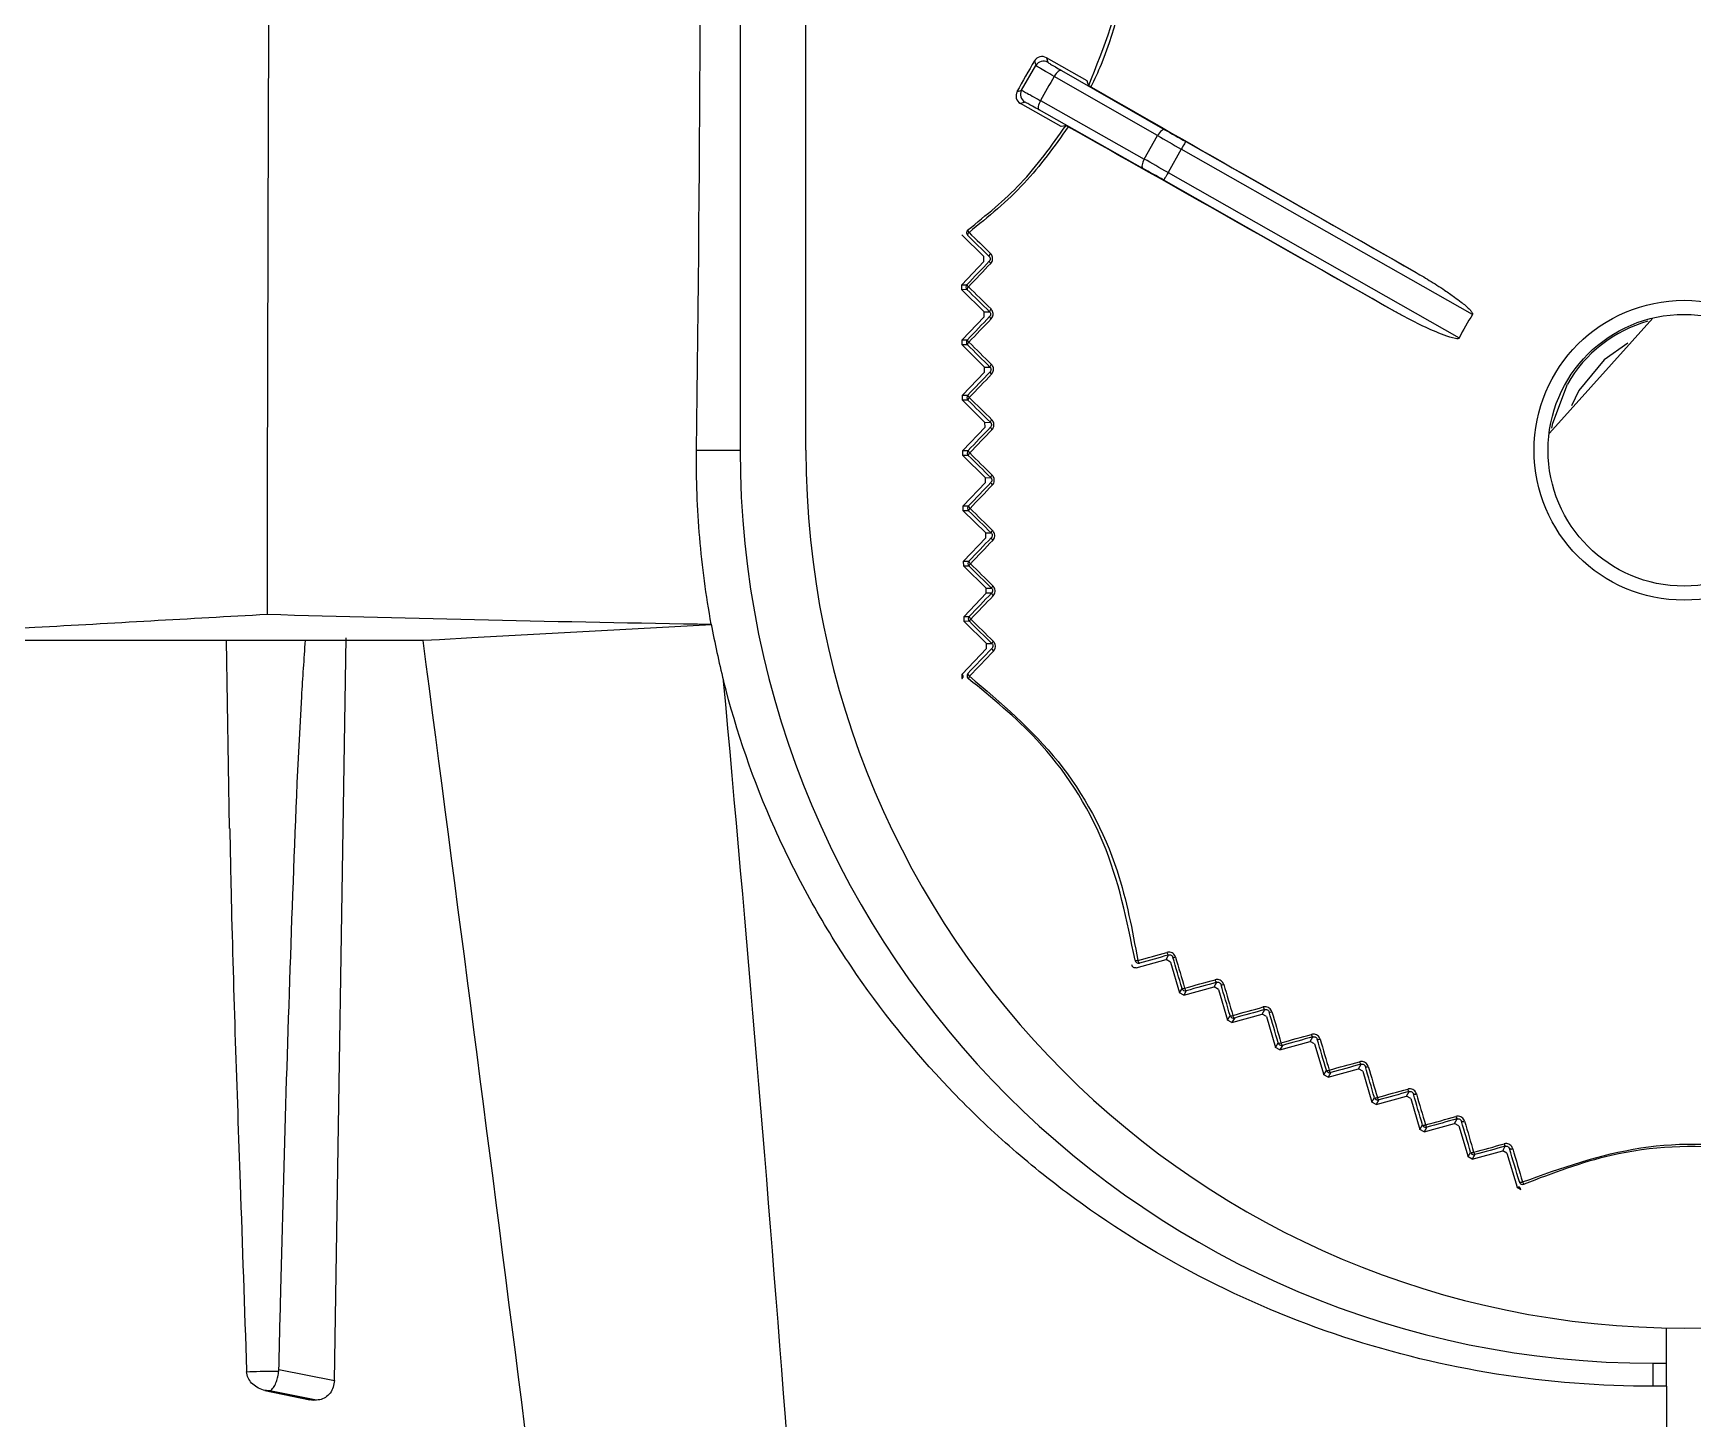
# Model space of a CAD drawing. Extents: x 9.3 to 87, y 1.1 to 68.8.
# Drawn here: x 36.292 to 38.183, y 10.418 to 11.996 of the extents above; entities that cross this region are included whole.
import ezdxf

# ---------------------------------------------------------------- set-up
doc = ezdxf.new("R2010")
doc.units = 0
doc.header["$MEASUREMENT"] = 0
doc.layers.add('OBJECT', color=7, linetype='CONTINUOUS')

msp = doc.modelspace()

# ---------------------------------------------------------------- linework, layer by layer
at = {"layer": 'OBJECT'}
for p, q in [((37.0975, 12.541), (37.0975, 11.521)), ((37.1725, 11.521), (37.1725, 12.521)), ((37.4464, 11.9681), (37.4478, 11.9629)), ((37.4928, 11.9417), (37.4464, 11.9681)), ((37.4181, 11.931), (37.4342, 11.9593)), ((37.5729, 11.8794), (37.4552, 11.9468)), ((37.4636, 11.9536), (37.5813, 11.8861)), ((37.422, 11.9175), (37.4167, 11.916)), ((37.4632, 11.8896), (37.4167, 11.916)), ((37.5562, 11.8421), (37.438, 11.9086)), ((37.4396, 11.9193), (37.5578, 11.8527)), ((37.5578, 11.8527), (37.5729, 11.8794)), ((37.605, 11.8726), (37.8654, 11.7246)), ((37.6, 11.8639), (37.5849, 11.8373)), ((37.9316, 11.6755), (37.6, 11.8639)), ((37.5849, 11.8373), (37.9165, 11.6489)), ((37.8404, 11.6806), (37.58, 11.8286)), ((37.3501, 11.7664), (37.3751, 11.7417)), ((37.3752, 11.7361), (37.3751, 11.7417)), ((37.3752, 11.7361), (37.3499, 11.7095)), ((37.3499, 11.7095), (37.3558, 11.7096)), ((37.35, 11.7039), (37.3499, 11.7095)), ((37.3559, 11.704), (37.35, 11.7039)), ((37.35, 11.7039), (37.3755, 11.6787)), ((37.3756, 11.6731), (37.3503, 11.6466)), ((37.3755, 11.6787), (37.3816, 11.6788)), ((37.3756, 11.6731), (37.3755, 11.6787)), ((38.0193, 11.5405), (38.1369, 11.6713)), ((37.3503, 11.6466), (37.3563, 11.6466)), ((37.3504, 11.6409), (37.3503, 11.6466)), ((37.3564, 11.641), (37.3504, 11.6409)), ((37.3504, 11.6409), (37.3759, 11.6157)), ((37.376, 11.6101), (37.3508, 11.5836)), ((37.3759, 11.6157), (37.3821, 11.6158)), ((37.376, 11.6101), (37.3759, 11.6157)), ((38.0529, 11.589), (38.0445, 11.5715)), ((37.3508, 11.5836), (37.3568, 11.5836)), ((37.3508, 11.5779), (37.3508, 11.5836)), ((37.3569, 11.578), (37.3508, 11.5779)), ((37.3508, 11.5779), (37.3764, 11.5527)), ((37.3764, 11.5527), (37.3825, 11.5528)), ((37.3765, 11.5471), (37.3764, 11.5527)), ((37.3765, 11.5471), (37.3512, 11.5206)), ((37.0479, 11.521), (37.0975, 11.521)), ((37.3512, 11.5206), (37.3573, 11.5207)), ((37.3513, 11.515), (37.3512, 11.5206)), ((37.3573, 11.515), (37.3513, 11.515)), ((37.3513, 11.515), (37.3768, 11.4897)), ((37.3769, 11.4841), (37.3516, 11.4576)), ((37.3768, 11.4897), (37.383, 11.4898)), ((37.3769, 11.4841), (37.3768, 11.4897)), ((37.3516, 11.4576), (37.3577, 11.4577)), ((37.3517, 11.452), (37.3516, 11.4576)), ((37.3578, 11.452), (37.3517, 11.452)), ((37.3517, 11.452), (37.3773, 11.4268)), ((37.3774, 11.4211), (37.3521, 11.3946)), ((37.3773, 11.4268), (37.3834, 11.4268)), ((37.3774, 11.4211), (37.3773, 11.4268)), ((37.3521, 11.3946), (37.3581, 11.3947)), ((37.3522, 11.389), (37.3521, 11.3946)), ((37.3582, 11.389), (37.3522, 11.389)), ((37.3522, 11.389), (37.3777, 11.3638)), ((37.3777, 11.3638), (37.3838, 11.3638)), ((37.3778, 11.3581), (37.3777, 11.3638)), ((37.3778, 11.3581), (37.3525, 11.3316)), ((37.3839, 11.3582), (37.3778, 11.3581)), ((37.3525, 11.3316), (37.3585, 11.3317)), ((37.3526, 11.326), (37.3525, 11.3316)), ((37.3586, 11.3261), (37.3526, 11.326)), ((37.3526, 11.326), (37.3782, 11.3008)), ((36.5123, 11.3044), (36.5156, 11.09)), ((36.6354, 10.4613), (36.6489, 11.3072)), ((37.3782, 11.2951), (37.3506, 11.266)), ((37.3782, 11.3008), (37.3842, 11.3008)), ((37.3782, 11.2951), (37.3782, 11.3008)), ((37.3502, 11.2656), (37.3506, 11.266)), ((37.3502, 11.2656), (37.3502, 11.2609)), ((37.0786, 11.2585), (37.0787, 11.2585)), ((37.5826, 10.9407), (37.5855, 10.946)), ((37.5487, 10.9314), (37.5826, 10.9407)), ((37.5875, 10.938), (37.5826, 10.9407)), ((37.5875, 10.938), (37.5979, 10.9028)), ((37.5979, 10.9028), (37.6008, 10.908)), ((37.6028, 10.9001), (37.6374, 10.9096)), ((37.6374, 10.9096), (37.6403, 10.9149)), ((37.6423, 10.9069), (37.6374, 10.9096)), ((37.6423, 10.9069), (37.6527, 10.8717)), ((37.6028, 10.9001), (37.5979, 10.9028)), ((37.6057, 10.9053), (37.6028, 10.9001)), ((37.6527, 10.8717), (37.6556, 10.877)), ((37.6575, 10.869), (37.6527, 10.8717)), ((37.6575, 10.869), (37.6921, 10.8785)), ((37.6605, 10.8742), (37.6575, 10.869)), ((37.6921, 10.8785), (37.6951, 10.8839)), ((37.697, 10.8758), (37.6921, 10.8785)), ((37.697, 10.8758), (37.7074, 10.8406)), ((37.7469, 10.8474), (37.7499, 10.8528)), ((37.7074, 10.8406), (37.7104, 10.8459)), ((37.7123, 10.8379), (37.7074, 10.8406)), ((37.7123, 10.8379), (37.7469, 10.8474)), ((37.7153, 10.8431), (37.7123, 10.8379)), ((37.7518, 10.8447), (37.7469, 10.8474)), ((37.7518, 10.8447), (37.7622, 10.8095)), ((37.7622, 10.8095), (37.7652, 10.8148)), ((37.7671, 10.8067), (37.8017, 10.8163)), ((37.7701, 10.812), (37.7671, 10.8067)), ((37.8017, 10.8163), (37.8047, 10.8216)), ((37.8066, 10.8135), (37.8017, 10.8163)), ((37.8066, 10.8135), (37.817, 10.7783)), ((37.7671, 10.8067), (37.7622, 10.8095)), ((37.817, 10.7783), (37.8199, 10.7836)), ((37.8219, 10.7756), (37.817, 10.7783)), ((37.8219, 10.7756), (37.8565, 10.7851)), ((37.8248, 10.7809), (37.8219, 10.7756)), ((37.8565, 10.7851), (37.8595, 10.7905)), ((37.8614, 10.7824), (37.8565, 10.7851)), ((37.8614, 10.7824), (37.8718, 10.7472)), ((37.9113, 10.754), (37.9142, 10.7594)), ((37.8718, 10.7472), (37.8747, 10.7525)), ((37.8767, 10.7445), (37.8718, 10.7472)), ((37.8767, 10.7445), (37.9113, 10.754)), ((37.8796, 10.7498), (37.8767, 10.7445)), ((37.9162, 10.7513), (37.9113, 10.754)), ((37.9162, 10.7513), (37.9265, 10.7161)), ((37.9265, 10.7161), (37.9294, 10.7213)), ((37.9314, 10.7134), (37.966, 10.7229)), ((37.9343, 10.7186), (37.9314, 10.7134)), ((37.966, 10.7229), (37.969, 10.7282)), ((37.9709, 10.7202), (37.966, 10.7229)), ((37.9709, 10.7202), (37.9823, 10.6817)), ((37.9314, 10.7134), (37.9265, 10.7161)), ((37.9825, 10.6811), (37.9823, 10.6817)), ((37.9825, 10.6811), (37.9866, 10.6788)), ((38.1525, 10.481), (38.1525, 10.5212)), ((36.5354, 10.4728), (36.5355, 10.4713)), ((36.5722, 10.472), (36.5723, 10.4737)), ((36.5723, 10.4737), (36.6354, 10.4613)), ((38.1375, 10.4549), (38.1375, 10.481)), ((38.1375, 10.481), (38.1525, 10.481)), ((38.1525, 10.4549), (38.1525, 10.481)), ((36.5564, 10.4501), (36.6075, 10.4394)), ((36.5619, 10.4494), (36.5614, 10.4494)), ((36.5614, 10.4494), (36.6114, 10.439)), ((36.615, 10.439), (36.5619, 10.4494)), ((36.6114, 10.439), (36.6076, 10.4397))]:
    msp.add_line(p, q, dxfattribs=at)
at = {"layer": 'OBJECT', "flags": 128}
for points in [[(37.4636, 11.9536), (37.4628, 11.9538), (37.4619, 11.9537), (37.4609, 11.9532), (37.4597, 11.9524), (37.4586, 11.9513), (37.4574, 11.95), (37.4563, 11.9485), (37.4552, 11.9468)], [(37.4945, 11.9364), (37.4937, 11.939), (37.4928, 11.9417)], [(37.4396, 11.9193), (37.4387, 11.9175), (37.438, 11.9158), (37.4374, 11.9141), (37.4371, 11.9126), (37.437, 11.9112), (37.4371, 11.9101), (37.4375, 11.9092), (37.438, 11.9086)], [(37.4687, 11.8909), (37.466, 11.8902), (37.4632, 11.8896)], [(37.5813, 11.8861), (37.5805, 11.8863), (37.5796, 11.8862), (37.5785, 11.8857), (37.5774, 11.8849), (37.5763, 11.8839), (37.5751, 11.8825), (37.574, 11.881), (37.5729, 11.8794)], [(37.605, 11.8726), (37.6049, 11.8724), (37.6046, 11.8719), (37.6041, 11.8711), (37.6035, 11.87), (37.6028, 11.8687), (37.6019, 11.8672), (37.601, 11.8656), (37.6, 11.8639)], [(37.5578, 11.8527), (37.5569, 11.8509), (37.5562, 11.8492), (37.5556, 11.8475), (37.5553, 11.846), (37.5552, 11.8446), (37.5553, 11.8435), (37.5557, 11.8426), (37.5562, 11.8421)], [(37.5849, 11.8373), (37.5839, 11.8356), (37.583, 11.834), (37.5822, 11.8325), (37.5814, 11.8312), (37.5808, 11.8301), (37.5803, 11.8293), (37.5801, 11.8288), (37.58, 11.8286)], [(37.3582, 11.7691), (37.3577, 11.7686), (37.3573, 11.7681), (37.357, 11.7676), (37.3567, 11.7671), (37.3566, 11.7667), (37.3565, 11.7664), (37.3565, 11.7661), (37.3566, 11.7659)], [(37.3811, 11.7418), (37.378, 11.7449), (37.375, 11.7479), (37.3719, 11.7509), (37.3688, 11.7539), (37.3657, 11.7569), (37.3627, 11.7599), (37.3596, 11.7629), (37.3566, 11.7659)], [(37.3582, 11.7691), (37.3612, 11.7661), (37.3643, 11.7631), (37.3674, 11.7601), (37.3705, 11.7571), (37.3735, 11.7541), (37.3766, 11.7511), (37.3797, 11.748), (37.3828, 11.745)], [(37.3558, 11.7096), (37.359, 11.713), (37.3622, 11.7163), (37.3653, 11.7196), (37.3685, 11.7229), (37.3717, 11.7263), (37.3749, 11.7296), (37.378, 11.7329), (37.3812, 11.7362)], [(37.3829, 11.7338), (37.3798, 11.7305), (37.3766, 11.7271), (37.3734, 11.7238), (37.3702, 11.7205), (37.3671, 11.7171), (37.3639, 11.7138), (37.3607, 11.7105), (37.3576, 11.7072)], [(37.3816, 11.6788), (37.3784, 11.682), (37.3752, 11.6852), (37.372, 11.6883), (37.3688, 11.6915), (37.3655, 11.6946), (37.3623, 11.6978), (37.3591, 11.7009), (37.3559, 11.704)], [(37.3576, 11.7072), (37.3608, 11.704), (37.364, 11.7009), (37.3672, 11.6977), (37.3704, 11.6946), (37.3736, 11.6914), (37.3768, 11.6882), (37.38, 11.6851), (37.3833, 11.6819)], [(37.3563, 11.6466), (37.3595, 11.65), (37.3627, 11.6533), (37.3658, 11.6566), (37.369, 11.6599), (37.3722, 11.6633), (37.3754, 11.6666), (37.3785, 11.6699), (37.3817, 11.6732)], [(37.3834, 11.6707), (37.3803, 11.6674), (37.3771, 11.664), (37.3739, 11.6607), (37.3707, 11.6574), (37.3676, 11.654), (37.3644, 11.6507), (37.3612, 11.6474), (37.358, 11.6441)], [(37.358, 11.6441), (37.3613, 11.6409), (37.3645, 11.6378), (37.3677, 11.6346), (37.3709, 11.6315), (37.3741, 11.6283), (37.3773, 11.6252), (37.3805, 11.622), (37.3837, 11.6188)], [(37.3821, 11.6158), (37.3789, 11.619), (37.3757, 11.6222), (37.3724, 11.6253), (37.3692, 11.6285), (37.366, 11.6316), (37.3628, 11.6348), (37.3596, 11.6379), (37.3564, 11.641)], [(38.1087, 11.6429), (38.0814, 11.6241), (38.0529, 11.589)], [(37.3568, 11.5836), (37.36, 11.587), (37.3631, 11.5903), (37.3663, 11.5936), (37.3695, 11.5969), (37.3727, 11.6003), (37.3758, 11.6036), (37.379, 11.6069), (37.3822, 11.6102)], [(37.3839, 11.6076), (37.3807, 11.6043), (37.3776, 11.6009), (37.3744, 11.5976), (37.3712, 11.5943), (37.368, 11.591), (37.3649, 11.5876), (37.3617, 11.5843), (37.3585, 11.581)], [(38.022, 11.5463), (38.023, 11.5517), (38.0398, 11.5964)], [(37.3825, 11.5528), (37.3793, 11.556), (37.3761, 11.5592), (37.3729, 11.5623), (37.3697, 11.5655), (37.3665, 11.5686), (37.3633, 11.5718), (37.3601, 11.5749), (37.3569, 11.578)], [(37.3585, 11.581), (37.3617, 11.5778), (37.3649, 11.5747), (37.3681, 11.5715), (37.3713, 11.5684), (37.3746, 11.5652), (37.3778, 11.5621), (37.381, 11.5589), (37.3842, 11.5557)], [(37.3573, 11.5207), (37.3604, 11.524), (37.3636, 11.5273), (37.3668, 11.5306), (37.3699, 11.5339), (37.3731, 11.5373), (37.3763, 11.5406), (37.3795, 11.5439), (37.3826, 11.5472)], [(37.3844, 11.5445), (37.3812, 11.5412), (37.378, 11.5379), (37.3748, 11.5345), (37.3717, 11.5312), (37.3685, 11.5279), (37.3653, 11.5245), (37.3621, 11.5212), (37.359, 11.5179)], [(37.383, 11.4898), (37.3798, 11.493), (37.3766, 11.4962), (37.3734, 11.4993), (37.3702, 11.5025), (37.367, 11.5056), (37.3637, 11.5088), (37.3605, 11.5119), (37.3573, 11.515)], [(37.359, 11.5179), (37.3622, 11.5147), (37.3654, 11.5116), (37.3686, 11.5084), (37.3718, 11.5053), (37.375, 11.5021), (37.3782, 11.499), (37.3814, 11.4958), (37.3846, 11.4927)], [(37.3577, 11.4577), (37.3609, 11.461), (37.364, 11.4643), (37.3672, 11.4676), (37.3704, 11.4709), (37.3735, 11.4743), (37.3767, 11.4776), (37.3799, 11.4809), (37.3831, 11.4842)], [(37.3848, 11.4814), (37.3816, 11.4781), (37.3785, 11.4748), (37.3753, 11.4714), (37.3721, 11.4681), (37.3689, 11.4648), (37.3657, 11.4614), (37.3626, 11.4581), (37.3594, 11.4548)], [(37.3594, 11.4548), (37.3626, 11.4516), (37.3658, 11.4485), (37.369, 11.4453), (37.3722, 11.4422), (37.3754, 11.439), (37.3786, 11.4359), (37.3819, 11.4327), (37.3851, 11.4296)], [(37.3834, 11.4268), (37.3802, 11.43), (37.377, 11.4332), (37.3738, 11.4363), (37.3706, 11.4395), (37.3674, 11.4426), (37.3642, 11.4458), (37.361, 11.4489), (37.3578, 11.452)], [(37.3581, 11.3947), (37.3613, 11.398), (37.3644, 11.4013), (37.3676, 11.4046), (37.3708, 11.4079), (37.374, 11.4113), (37.3771, 11.4146), (37.3803, 11.4179), (37.3835, 11.4212)], [(37.3852, 11.4183), (37.3821, 11.415), (37.3789, 11.4117), (37.3757, 11.4083), (37.3725, 11.405), (37.3693, 11.4017), (37.3662, 11.3984), (37.363, 11.395), (37.3598, 11.3917)], [(37.3838, 11.3638), (37.3806, 11.367), (37.3774, 11.3702), (37.3742, 11.3733), (37.371, 11.3765), (37.3678, 11.3796), (37.3646, 11.3828), (37.3614, 11.3859), (37.3582, 11.389)], [(37.3598, 11.3917), (37.363, 11.3886), (37.3662, 11.3854), (37.3694, 11.3823), (37.3726, 11.3791), (37.3758, 11.3759), (37.3791, 11.3728), (37.3823, 11.3696), (37.3855, 11.3665)], [(37.3585, 11.3317), (37.3617, 11.335), (37.3648, 11.3383), (37.368, 11.3416), (37.3712, 11.3449), (37.3744, 11.3483), (37.3775, 11.3516), (37.3807, 11.3549), (37.3839, 11.3582)], [(37.3856, 11.3552), (37.3825, 11.3519), (37.3793, 11.3486), (37.3761, 11.3452), (37.3729, 11.3419), (37.3697, 11.3386), (37.3666, 11.3353), (37.3634, 11.3319), (37.3602, 11.3286)], [(36.7365, 11.3044), (36.7368, 11.3045), (36.7552, 11.3055), (36.7921, 11.3075), (36.9397, 11.3156), (37.0648, 11.3224)], [(37.3842, 11.3008), (37.381, 11.304), (37.3778, 11.3072), (37.3746, 11.3103), (37.3714, 11.3135), (37.3682, 11.3166), (37.365, 11.3198), (37.3618, 11.3229), (37.3586, 11.3261)], [(37.3602, 11.3286), (37.3634, 11.3255), (37.3666, 11.3223), (37.3698, 11.3192), (37.373, 11.316), (37.3762, 11.3129), (37.3794, 11.3097), (37.3827, 11.3065), (37.3859, 11.3034)], [(37.357, 11.2667), (37.3604, 11.2703), (37.3638, 11.2738), (37.3672, 11.2774), (37.3706, 11.281), (37.374, 11.2845), (37.3774, 11.2881), (37.3809, 11.2917), (37.3843, 11.2952)], [(37.386, 11.2922), (37.3826, 11.2886), (37.3792, 11.285), (37.3758, 11.2814), (37.3724, 11.2778), (37.3689, 11.2743), (37.3655, 11.2707), (37.3621, 11.2671), (37.3587, 11.2636)], [(37.357, 11.2667), (37.3569, 11.2665), (37.3569, 11.2662), (37.357, 11.2659), (37.3572, 11.2655), (37.3575, 11.2651), (37.3578, 11.2646), (37.3582, 11.2641), (37.3587, 11.2636)], [(37.5504, 10.9398), (37.5546, 10.941), (37.5587, 10.9421), (37.5628, 10.9433), (37.567, 10.9444), (37.5711, 10.9456), (37.5753, 10.9467), (37.5794, 10.9479), (37.5836, 10.949)], [(37.5855, 10.946), (37.5814, 10.9449), (37.5772, 10.9437), (37.5731, 10.9425), (37.5689, 10.9414), (37.5648, 10.9402), (37.5607, 10.9391), (37.5565, 10.9379), (37.5524, 10.9368)], [(37.5504, 10.9398), (37.5506, 10.9392), (37.5509, 10.9385), (37.5512, 10.938), (37.5514, 10.9376), (37.5517, 10.9372), (37.5519, 10.9369), (37.5522, 10.9368), (37.5524, 10.9368)], [(37.6008, 10.908), (37.5995, 10.9124), (37.5982, 10.9168), (37.5969, 10.9212), (37.5956, 10.9257), (37.5943, 10.9301), (37.593, 10.9345), (37.5917, 10.9389), (37.5904, 10.9433)], [(37.5934, 10.9436), (37.5947, 10.9392), (37.596, 10.9347), (37.5973, 10.9303), (37.5986, 10.9259), (37.5999, 10.9215), (37.6012, 10.9171), (37.6025, 10.9127), (37.6038, 10.9083)], [(37.6038, 10.9083), (37.6081, 10.9095), (37.6124, 10.9107), (37.6168, 10.9119), (37.6211, 10.9131), (37.6255, 10.9143), (37.6298, 10.9155), (37.6341, 10.9167), (37.6385, 10.9179)], [(37.6403, 10.9149), (37.636, 10.9137), (37.6317, 10.9125), (37.6273, 10.9113), (37.623, 10.9101), (37.6187, 10.9089), (37.6143, 10.9077), (37.61, 10.9065), (37.6057, 10.9053)], [(37.6556, 10.877), (37.6543, 10.8814), (37.653, 10.8858), (37.6517, 10.8902), (37.6504, 10.8946), (37.6491, 10.899), (37.6478, 10.9034), (37.6465, 10.9078), (37.6452, 10.9122)], [(37.6483, 10.9125), (37.6496, 10.908), (37.6509, 10.9036), (37.6522, 10.8992), (37.6535, 10.8948), (37.6548, 10.8904), (37.6561, 10.886), (37.6574, 10.8816), (37.6587, 10.8772)], [(37.6587, 10.8772), (37.663, 10.8784), (37.6673, 10.8796), (37.6717, 10.8808), (37.676, 10.882), (37.6803, 10.8832), (37.6847, 10.8844), (37.689, 10.8856), (37.6934, 10.8868)], [(37.6951, 10.8839), (37.6908, 10.8827), (37.6865, 10.8814), (37.6821, 10.8802), (37.6778, 10.879), (37.6735, 10.8778), (37.6691, 10.8766), (37.6648, 10.8754), (37.6605, 10.8742)], [(37.7104, 10.8459), (37.7091, 10.8503), (37.7078, 10.8547), (37.7065, 10.8591), (37.7052, 10.8635), (37.7039, 10.8679), (37.7026, 10.8723), (37.7013, 10.8767), (37.7, 10.8811)], [(37.7032, 10.8813), (37.7045, 10.8769), (37.7058, 10.8725), (37.7071, 10.8681), (37.7084, 10.8637), (37.7097, 10.8592), (37.711, 10.8548), (37.7122, 10.8504), (37.7135, 10.846)], [(37.7135, 10.846), (37.7179, 10.8472), (37.7222, 10.8484), (37.7265, 10.8496), (37.7309, 10.8508), (37.7352, 10.852), (37.7396, 10.8532), (37.7439, 10.8544), (37.7482, 10.8556)], [(37.7499, 10.8528), (37.7456, 10.8516), (37.7412, 10.8504), (37.7369, 10.8491), (37.7326, 10.8479), (37.7282, 10.8467), (37.7239, 10.8455), (37.7196, 10.8443), (37.7153, 10.8431)], [(37.7652, 10.8148), (37.7639, 10.8192), (37.7626, 10.8236), (37.7613, 10.828), (37.76, 10.8324), (37.7587, 10.8368), (37.7574, 10.8412), (37.7561, 10.8456), (37.7548, 10.85)], [(37.758, 10.8502), (37.7593, 10.8458), (37.7606, 10.8413), (37.7619, 10.8369), (37.7632, 10.8325), (37.7645, 10.8281), (37.7658, 10.8237), (37.7671, 10.8193), (37.7684, 10.8149)], [(37.7684, 10.8149), (37.7727, 10.8161), (37.7771, 10.8173), (37.7814, 10.8185), (37.7857, 10.8197), (37.7901, 10.8209), (37.7944, 10.8221), (37.7988, 10.8233), (37.8031, 10.8245)], [(37.8047, 10.8216), (37.8004, 10.8204), (37.796, 10.8192), (37.7917, 10.818), (37.7874, 10.8168), (37.783, 10.8156), (37.7787, 10.8144), (37.7744, 10.8132), (37.7701, 10.812)], [(37.8199, 10.7836), (37.8186, 10.788), (37.8173, 10.7924), (37.8161, 10.7969), (37.8148, 10.8013), (37.8135, 10.8057), (37.8122, 10.8101), (37.8109, 10.8145), (37.8096, 10.8189)], [(37.8129, 10.819), (37.8142, 10.8146), (37.8155, 10.8102), (37.8168, 10.8058), (37.8181, 10.8013), (37.8194, 10.7969), (37.8207, 10.7925), (37.822, 10.7881), (37.8233, 10.7837)], [(37.8233, 10.7837), (37.8276, 10.7849), (37.8319, 10.7861), (37.8363, 10.7873), (37.8406, 10.7885), (37.8449, 10.7897), (37.8493, 10.7909), (37.8536, 10.7921), (37.8579, 10.7933)], [(37.8595, 10.7905), (37.8551, 10.7893), (37.8508, 10.7881), (37.8465, 10.7869), (37.8421, 10.7857), (37.8378, 10.7845), (37.8335, 10.7833), (37.8292, 10.7821), (37.8248, 10.7809)], [(37.8747, 10.7525), (37.8734, 10.7569), (37.8721, 10.7613), (37.8708, 10.7657), (37.8695, 10.7701), (37.8682, 10.7745), (37.8669, 10.7789), (37.8657, 10.7834), (37.8644, 10.7878)], [(37.8678, 10.7878), (37.869, 10.7834), (37.8703, 10.779), (37.8716, 10.7746), (37.8729, 10.7702), (37.8742, 10.7657), (37.8755, 10.7613), (37.8768, 10.7569), (37.8781, 10.7525)], [(37.8781, 10.7525), (37.8824, 10.7537), (37.8868, 10.7549), (37.8911, 10.7561), (37.8954, 10.7573), (37.8998, 10.7585), (37.9041, 10.7597), (37.9084, 10.7609), (37.9128, 10.7621)], [(37.9142, 10.7594), (37.9099, 10.7582), (37.9056, 10.757), (37.9012, 10.7558), (37.8969, 10.7546), (37.8926, 10.7534), (37.8882, 10.7522), (37.8839, 10.751), (37.8796, 10.7498)], [(37.9294, 10.7213), (37.9282, 10.7257), (37.9269, 10.7301), (37.9256, 10.7346), (37.9243, 10.739), (37.923, 10.7434), (37.9217, 10.7478), (37.9204, 10.7522), (37.9191, 10.7566)], [(37.9226, 10.7566), (37.9239, 10.7522), (37.9252, 10.7478), (37.9265, 10.7434), (37.9278, 10.739), (37.9291, 10.7345), (37.9304, 10.7301), (37.9316, 10.7257), (37.9329, 10.7213)], [(37.9329, 10.7213), (37.9373, 10.7225), (37.9416, 10.7237), (37.9459, 10.7249), (37.9503, 10.7261), (37.9546, 10.7273), (37.9589, 10.7285), (37.9633, 10.7297), (37.9676, 10.7309)], [(37.969, 10.7282), (37.9646, 10.727), (37.9603, 10.7258), (37.956, 10.7246), (37.9517, 10.7234), (37.9473, 10.7222), (37.943, 10.721), (37.9387, 10.7198), (37.9343, 10.7186)], [(37.985, 10.6876), (37.9836, 10.6923), (37.9822, 10.697), (37.9808, 10.7018), (37.9794, 10.7065), (37.978, 10.7112), (37.9766, 10.716), (37.9753, 10.7207), (37.9739, 10.7255)], [(37.9774, 10.7254), (37.9788, 10.7207), (37.9802, 10.7159), (37.9816, 10.7112), (37.983, 10.7064), (37.9844, 10.7017), (37.9858, 10.6969), (37.9871, 10.6922), (37.9885, 10.6875)], [(37.985, 10.6876), (37.9851, 10.6874), (37.9853, 10.6873), (37.9857, 10.6872), (37.9861, 10.6871), (37.9866, 10.6872), (37.9872, 10.6872), (37.9879, 10.6873), (37.9885, 10.6875)]]:
    msp.add_lwpolyline(points, dxfattribs=at)
at = {"layer": 'OBJECT'}
for radius in [0.1708, 0.1548]:
    msp.add_circle((38.1725, 11.521), radius, dxfattribs=at)
for centre, radius, start, end in [((38.1725, 11.521), 0.8625, 149.0452, 151.7339), ((37.4414, 11.9594), 0.01, 60.394, 149.0402), ((39.8384, 12.5814), 2.4834, 194.3804, 194.5073), ((37.4428, 11.9542), 0.01, 60.3942, 149.2976), ((37.4217, 11.9247), 0.01, 151.7386, 240.3845), ((38.0951, 9.6112), 2.4165, 106.2676, 106.398), ((37.4269, 11.9262), 0.01, 151.4807, 240.3844), ((182.6017, 265.7054), 292.3266, 240.239278, 240.322427), ((-106.0575, -242.2095), 291.8335, 60.456632, 60.539917), ((37.3594, 11.7688), 0.004, 126.5458, 225.387), ((37.3612, 11.7721), 0.00425, 181.3931, 223.9914), ((37.3851, 11.7418), 0.004, 125.8969, 179.0289), ((37.386, 11.7378), 0.00506, 198.2401, 232.7715), ((37.3587, 11.7069), 0.004, 136.4448, 225.3845), ((37.3604, 11.7109), 0.00472, 195.8671, 233.1459), ((37.3599, 11.704), 0.00395, 126.1414, 179.0218), ((37.3857, 11.6786), 0.00407, 126.265, 177.2493), ((37.3863, 11.6745), 0.00478, 195.751, 233.3059), ((38.1725, 11.521), 0.2862, 147.3243, 153.4549), ((38.1725, 11.521), 0.1526, 105.6209, 150.3896), ((37.3592, 11.6439), 0.004, 136.4431, 225.3863), ((37.3607, 11.6477), 0.0045, 193.4652, 233.6255), ((37.3604, 11.6409), 0.004, 126.4575, 177.268), ((37.3862, 11.6155), 0.00414, 126.6317, 175.4042), ((37.3866, 11.6113), 0.00458, 193.4035, 233.77), ((37.3597, 11.5809), 0.004, 136.4494, 225.3798), ((37.3611, 11.5845), 0.00433, 191.1949, 234.0818), ((37.361, 11.5777), 0.00408, 126.8389, 175.3801), ((37.3867, 11.5524), 0.00424, 127.0309, 173.4418), ((37.387, 11.5481), 0.0044, 191.1432, 234.2423), ((38.1375, 11.521), 1.04, 180, 270), ((38.1725, 11.521), 1, 180, 0), ((37.3602, 11.5179), 0.004, 136.4448, 225.3845), ((37.3614, 11.5213), 0.0042, 189.0546, 234.4953), ((37.3615, 11.5146), 0.00417, 127.2002, 173.4285), ((37.3873, 11.4892), 0.00435, 127.4369, 171.4103), ((37.3873, 11.4849), 0.00427, 189.0187, 234.6629), ((37.3606, 11.4549), 0.004, 136.443, 225.3863), ((37.3618, 11.4582), 0.0041, 186.9962, 234.8863), ((37.362, 11.4514), 0.00428, 127.6085, 171.3686), ((37.3878, 11.426), 0.0045, 127.8841, 169.2568), ((37.3876, 11.4218), 0.00416, 186.9766, 235.0801), ((37.361, 11.3919), 0.004, 136.4448, 225.3845), ((37.3621, 11.395), 0.00402, 185.0641, 235.2556), ((37.3625, 11.3882), 0.00443, 128.0387, 169.1952), ((37.3884, 11.3628), 0.00469, 128.3586, 166.9898), ((37.388, 11.3586), 0.00408, 185.0546, 235.4464), ((38.1375, 11.521), 1.091, 190.4571, 193.9217), ((37.3614, 11.3289), 0.004, 136.4464, 225.3829), ((37.3624, 11.3319), 0.00395, 183.2125, 235.5981), ((37.3631, 11.325), 0.00462, 128.504, 166.8949), ((37.389, 11.2995), 0.00493, 128.87, 164.5848), ((37.3883, 11.2955), 0.00401, 183.2231, 235.8018), ((37.3599, 11.2639), 0.004, 136.4455, 234.7114), ((37.3618, 11.2607), 0.00422, 137.2195, 180.3559), ((37.5876, 10.9494), 0.00401, 185.9288, 238.9985), ((37.5494, 10.9439), 0.00425, 241.3738, 283.9984), ((37.5513, 10.9407), 0.004, 186.5479, 285.3815), ((37.5915, 10.9482), 0.00506, 258.2428, 292.7732), ((37.6019, 10.9126), 0.00471, 255.8603, 293.1586), ((37.6046, 10.9092), 0.004, 196.4441, 285.3844), ((37.6077, 10.9087), 0.00395, 186.1365, 239.026), ((37.6425, 10.9184), 0.00407, 186.2696, 237.2443), ((37.6464, 10.9169), 0.00478, 255.749, 293.297), ((37.6569, 10.8813), 0.0045, 253.4689, 293.6356), ((37.6594, 10.8781), 0.004, 196.4436, 285.3901), ((37.6626, 10.8776), 0.004, 186.4791, 237.2452), ((37.6975, 10.8873), 0.00414, 186.6501, 235.3752), ((37.7013, 10.8855), 0.00457, 253.3969, 293.7737), ((37.7524, 10.8562), 0.00424, 187.0352, 233.4436), ((37.7562, 10.8542), 0.0044, 251.1492, 294.2362), ((37.7118, 10.85), 0.00434, 251.197, 294.076), ((37.7142, 10.847), 0.004, 196.4437, 285.3848), ((37.7176, 10.8465), 0.00408, 186.8294, 235.3819), ((37.7667, 10.8187), 0.0042, 249.0523, 294.4984), ((37.769, 10.8159), 0.004, 196.4511, 285.3803), ((37.7725, 10.8154), 0.00417, 187.2188, 233.4175), ((37.8074, 10.825), 0.00436, 187.4535, 231.398), ((37.8111, 10.8229), 0.00427, 249.018, 294.6657), ((37.8624, 10.7939), 0.0045, 187.8846, 229.2588), ((37.8215, 10.7874), 0.0041, 247.0156, 294.8741), ((37.8238, 10.7848), 0.004, 196.4447, 285.3838), ((37.8275, 10.7843), 0.00429, 187.6164, 231.3589), ((37.866, 10.7916), 0.00416, 246.9923, 295.0694), ((37.9174, 10.7628), 0.00469, 188.3498, 226.9897), ((37.9208, 10.7603), 0.00408, 245.0783, 295.4349), ((37.8764, 10.7561), 0.00401, 245.0592, 295.2566), ((37.8785, 10.7536), 0.004, 196.4483, 285.3802), ((37.8825, 10.7531), 0.00443, 188.0463, 229.1875), ((37.9312, 10.7249), 0.00395, 243.2248, 295.5895), ((37.9333, 10.7225), 0.004, 196.4511, 285.3803), ((37.9375, 10.722), 0.00461, 188.4905, 226.9121), ((37.9725, 10.7317), 0.00493, 188.8519, 224.6061), ((37.9757, 10.729), 0.00401, 243.2322, 295.7929), ((37.9888, 10.6887), 0.004, 196.4459, 294.7136), ((37.9925, 10.6887), 0.00421, 197.2004, 240.3733)]:
    msp.add_arc(centre, radius, start, end, dxfattribs=at)
for centre, major_axis, ratio, start_param, end_param in [((38.1564, 11.5301), (0.7091, -0.403), 0.999993, 3.122153, 3.161033), ((37.6003, 11.8645), (0.0696, -0.0395), 0.007636, 4.312018, 4.712389), ((37.6053, 11.8731), (0.0609, -0.0346), 0.008727, 4.312018, 4.712389), ((37.5846, 11.8368), (0.0696, -0.0395), 0.007636, 1.570796, 1.971167), ((37.5797, 11.8281), (0.0609, -0.0346), 0.008727, 1.570796, 1.971167), ((38.1725, -23.2628), (-3.3449, 44.0055), 0.043321, 5.580361, 5.612626), ((38.1678, 10.124), (3.6002, -0.1369), 0.078799, 2.019734, 2.020852)]:
    msp.add_ellipse(centre, major_axis=major_axis, ratio=ratio, start_param=start_param, end_param=end_param, dxfattribs=at)
for points in [[(37.0479, 11.521), (37.0524, 11.8625), (37.0537, 12.2034), (37.0517, 12.5437)], [(36.5613, 12.243), (36.56, 11.9399), (36.5592, 11.637), (36.5587, 11.3342)], [(36.5587, 11.3342), (36.7264, 11.3293), (36.8951, 11.3257), (37.0647, 11.3229)], [(37.1511, 10.3923), (37.1293, 10.6815), (37.1051, 10.9702), (37.0787, 11.2585)], [(38.1525, 10.4549), (38.1475, 10.4549), (38.1425, 10.4549), (38.1375, 10.4549)]]:
    msp.add_open_spline(points, degree=3, dxfattribs=at)
for points, knots in [([(37.5427, 12.097), (37.5348, 12.0504), (37.5253, 11.9946), (37.501, 11.9433), (37.497, 11.9349)], [0, 0, 0, 0, 0.836049, 1, 1, 1, 1]), ([(37.4945, 11.9364), (37.512, 11.9803), (37.5329, 12.0328), (37.5387, 12.0876), (37.5396, 12.0966)], [0, 0, 0, 0, 0.836392, 1, 1, 1, 1]), ([(37.4552, 11.9468), (37.4518, 11.9488), (37.4449, 11.9528), (37.4378, 11.957), (37.4346, 11.959), (37.4343, 11.9592), (37.4342, 11.9593)], [0, 0, 0, 0, 0.290274, 0.580545, 0.870786, 1, 1, 1, 1]), ([(37.4478, 11.9629), (37.4481, 11.9627), (37.4487, 11.9622), (37.4532, 11.9596), (37.4586, 11.9565), (37.4624, 11.9543), (37.4636, 11.9536)], [0, 0, 0, 0, 0.290193, 0.580377, 0.870587, 1, 1, 1, 1]), ([(37.4181, 11.931), (37.4186, 11.9308), (37.4195, 11.9304), (37.4256, 11.927), (37.4329, 11.923), (37.438, 11.9201), (37.4396, 11.9193)], [0, 0, 0, 0, 0.290211, 0.58042, 0.870646, 1, 1, 1, 1]), ([(37.497, 11.9349), (37.4966, 11.9351), (37.4959, 11.9355), (37.4951, 11.936), (37.4946, 11.9363), (37.4945, 11.9363), (37.4945, 11.9364)], [0, 0, 0, 0, 0.266314, 0.532593, 0.798872, 1, 1, 1, 1]), ([(37.438, 11.9086), (37.4354, 11.9101), (37.4302, 11.913), (37.4248, 11.916), (37.4223, 11.9174), (37.4221, 11.9175), (37.422, 11.9175)], [0, 0, 0, 0, 0.290273, 0.580547, 0.870779, 1, 1, 1, 1]), ([(37.357, 11.772), (37.3778, 11.7888), (37.4201, 11.823), (37.4523, 11.868), (37.4687, 11.8909)], [0, 0, 0, 0, 0.490257, 1, 1, 1, 1]), ([(37.4712, 11.8895), (37.4553, 11.8672), (37.4229, 11.8216), (37.38, 11.7869), (37.3582, 11.7691)], [0, 0, 0, 0, 0.490069, 1, 1, 1, 1]), ([(37.4687, 11.8909), (37.4687, 11.8909), (37.4688, 11.8908), (37.4694, 11.8905), (37.4703, 11.89), (37.4709, 11.8897), (37.4712, 11.8895)], [0, 0, 0, 0, 0.265477, 0.531012, 0.796915, 1, 1, 1, 1]), ([(37.3811, 11.7418), (37.3814, 11.7415), (37.382, 11.7408), (37.3824, 11.7394), (37.3823, 11.7381), (37.3818, 11.737), (37.3814, 11.7365), (37.3812, 11.7362)], [0, 0, 0, 0, 0.23605, 0.473509, 0.677523, 0.855675, 1, 1, 1, 1]), ([(37.3829, 11.7338), (37.3835, 11.7345), (37.3846, 11.7358), (37.3852, 11.7384), (37.3851, 11.741), (37.3842, 11.7433), (37.3832, 11.7445), (37.3828, 11.745)], [0, 0, 0, 0, 0.206486, 0.413113, 0.617274, 0.82417, 1, 1, 1, 1]), ([(37.8654, 11.7246), (37.8711, 11.7213), (37.8827, 11.7145), (37.898, 11.7047), (37.91, 11.6963), (37.9179, 11.6904), (37.9231, 11.6863), (37.9264, 11.6833), (37.9286, 11.6811), (37.93, 11.6795), (37.931, 11.6783), (37.9315, 11.6773), (37.9318, 11.6764), (37.9318, 11.6759), (37.9317, 11.6756), (37.9316, 11.6755)], [0, 0, 0, 0, 0.237672, 0.48452, 0.65061, 0.762515, 0.83807, 0.88924, 0.924055, 0.947906, 0.964416, 0.981164, 0.988204, 0.995315, 1, 1, 1, 1]), ([(37.3834, 11.6707), (37.384, 11.6714), (37.3851, 11.6727), (37.3857, 11.6753), (37.3856, 11.6779), (37.3847, 11.6802), (37.3837, 11.6814), (37.3833, 11.6819)], [0, 0, 0, 0, 0.208243, 0.416674, 0.621776, 0.82818, 1, 1, 1, 1]), ([(37.3816, 11.6788), (37.3819, 11.6785), (37.3825, 11.6778), (37.3829, 11.6765), (37.3828, 11.6752), (37.3824, 11.6741), (37.3819, 11.6735), (37.3817, 11.6732)], [0, 0, 0, 0, 0.227319, 0.455896, 0.655468, 0.833734, 1, 1, 1, 1]), ([(37.9165, 11.6489), (37.9164, 11.6488), (37.9163, 11.6485), (37.9157, 11.6482), (37.9144, 11.6479), (37.9086, 11.6486), (37.8869, 11.6564), (37.8632, 11.6679), (37.8441, 11.6786), (37.8404, 11.6806)], [0, 0, 0, 0, 0.004728, 0.010529, 0.020795, 0.054721, 0.214261, 0.848441, 1, 1, 1, 1]), ([(37.3821, 11.6158), (37.3824, 11.6155), (37.3829, 11.6149), (37.3833, 11.6136), (37.3833, 11.6123), (37.3829, 11.6111), (37.3824, 11.6105), (37.3822, 11.6102)], [0, 0, 0, 0, 0.218952, 0.439045, 0.634294, 0.812606, 1, 1, 1, 1]), ([(37.3839, 11.6076), (37.3845, 11.6083), (37.3855, 11.6097), (37.3862, 11.6123), (37.3861, 11.6149), (37.3852, 11.6172), (37.3842, 11.6183), (37.3837, 11.6188)], [0, 0, 0, 0, 0.210098, 0.420364, 0.626511, 0.832522, 1, 1, 1, 1]), ([(37.3825, 11.5528), (37.3828, 11.5525), (37.3834, 11.5519), (37.3838, 11.5506), (37.3838, 11.5494), (37.3834, 11.5482), (37.3829, 11.5476), (37.3827, 11.5473), (37.3826, 11.5472)], [0, 0, 0, 0, 0.211054, 0.423027, 0.61398, 0.792204, 0.977265, 1, 1, 1, 1]), ([(37.3844, 11.5445), (37.3849, 11.5452), (37.386, 11.5466), (37.3867, 11.5492), (37.3865, 11.5518), (37.3856, 11.5541), (37.3846, 11.5552), (37.3842, 11.5557)], [0, 0, 0, 0, 0.211968, 0.424178, 0.631441, 0.837166, 1, 1, 1, 1]), ([(37.0647, 11.3229), (37.0587, 11.3556), (37.0543, 11.3885), (37.0487, 11.4545), (37.0475, 11.4876), (37.0479, 11.521)], [0, 0, 0, 0, 0.5, 0.5, 1, 1, 1, 1]), ([(37.3848, 11.4814), (37.3854, 11.4821), (37.3865, 11.4835), (37.3871, 11.4861), (37.387, 11.4888), (37.3861, 11.491), (37.3851, 11.4922), (37.3846, 11.4927)], [0, 0, 0, 0, 0.21395, 0.428133, 0.6366, 0.842156, 1, 1, 1, 1]), ([(37.383, 11.4898), (37.3833, 11.4895), (37.3838, 11.4889), (37.3842, 11.4877), (37.3842, 11.4865), (37.3839, 11.4853), (37.3834, 11.4846), (37.3831, 11.4843), (37.3831, 11.4842)], [0, 0, 0, 0, 0.203511, 0.407852, 0.594693, 0.772813, 0.960916, 1, 1, 1, 1]), ([(37.3834, 11.4268), (37.3837, 11.4265), (37.3842, 11.4259), (37.3846, 11.4247), (37.3846, 11.4235), (37.3843, 11.4224), (37.3839, 11.4217), (37.3836, 11.4213), (37.3835, 11.4212)], [0, 0, 0, 0, 0.196448, 0.393669, 0.576487, 0.754633, 0.9458, 1, 1, 1, 1]), ([(37.3852, 11.4183), (37.3858, 11.419), (37.3869, 11.4204), (37.3876, 11.4231), (37.3874, 11.4257), (37.3865, 11.428), (37.3855, 11.4291), (37.3851, 11.4296)], [0, 0, 0, 0, 0.215973, 0.432248, 0.642005, 0.847446, 1, 1, 1, 1]), ([(37.3838, 11.3638), (37.3841, 11.3636), (37.3846, 11.363), (37.385, 11.3618), (37.385, 11.3606), (37.3848, 11.3595), (37.3843, 11.3587), (37.384, 11.3583), (37.3839, 11.3582)], [0, 0, 0, 0, 0.189863, 0.380406, 0.559423, 0.737674, 0.932075, 1, 1, 1, 1]), ([(37.3856, 11.3552), (37.3862, 11.3559), (37.3873, 11.3574), (37.388, 11.36), (37.3878, 11.3627), (37.3868, 11.3649), (37.3859, 11.366), (37.3855, 11.3665)], [0, 0, 0, 0, 0.218108, 0.436517, 0.647668, 0.853063, 1, 1, 1, 1]), ([(36.0888, 11.3073), (36.1573, 11.3114), (36.2259, 11.3154), (36.2944, 11.3193), (36.3825, 11.3243), (36.4706, 11.3293), (36.5587, 11.3342)], [0, 0, 0, 0, 0.01018856, 0.01018856, 0.01018856, 0.02327874, 0.02327874, 0.02327874, 0.02327874]), ([(36.7365, 11.3044), (36.642, 11.3044), (36.5491, 11.3044), (36.4124, 11.3044), (36.3672, 11.3044), (36.2777, 11.3044), (36.2334, 11.3044), (36.1023, 11.3044), (36.0172, 11.3044), (35.893, 11.3044), (35.8521, 11.3044), (35.7716, 11.3044), (35.7318, 11.3044), (35.6148, 11.3044), (35.5396, 11.3044), (35.4309, 11.3044), (35.3954, 11.3044), (35.3258, 11.3044), (35.2916, 11.3044), (35.1249, 11.3044), (35.0045, 11.3044), (34.8972, 11.3044)], [0, 0, 0, 0, 0.125, 0.125, 0.1875, 0.1875, 0.25, 0.25, 0.375, 0.375, 0.4375, 0.4375, 0.5, 0.5, 0.625, 0.625, 0.6875, 0.6875, 0.75, 0.75, 1, 1, 1, 1]), ([(36.5723, 10.4737), (36.573, 10.5039), (36.5755, 10.6092), (36.5804, 10.7896), (36.588, 11.0151), (36.5946, 11.1869), (36.601, 11.2831), (36.6025, 11.3044)], [0, 0, 0, 0, 0.108843, 0.380177, 0.651516, 0.922882, 1, 1, 1, 1]), ([(37.386, 11.2922), (37.3866, 11.2929), (37.3877, 11.2943), (37.3884, 11.297), (37.3881, 11.2997), (37.3872, 11.3019), (37.3862, 11.3029), (37.3859, 11.3034)], [0, 0, 0, 0, 0.220306, 0.440947, 0.653557, 0.859056, 1, 1, 1, 1]), ([(37.3842, 11.3008), (37.3845, 11.3006), (37.385, 11.3), (37.3854, 11.2988), (37.3854, 11.2977), (37.3852, 11.2966), (37.3847, 11.2958), (37.3844, 11.2954), (37.3843, 11.2952)], [0, 0, 0, 0, 0.183778, 0.3680983, 0.5435289, 0.7220413, 0.9199214, 1, 1, 1, 1]), ([(37.3502, 11.2609), (37.3503, 11.2609), (37.3504, 11.2611), (37.3507, 11.2613), (37.351, 11.2618), (37.3513, 11.2623), (37.3515, 11.2626), (37.3516, 11.2629), (37.3516, 11.2631), (37.3516, 11.2632), (37.3516, 11.2633), (37.3516, 11.2633), (37.3516, 11.2633), (37.3516, 11.2634), (37.3517, 11.2634), (37.3517, 11.2634), (37.3517, 11.2634), (37.3517, 11.2634), (37.3517, 11.2634), (37.3517, 11.2635), (37.3517, 11.2635), (37.3517, 11.2635), (37.3517, 11.2635), (37.3517, 11.2635), (37.3517, 11.2635), (37.3517, 11.2635), (37.3517, 11.2636), (37.3516, 11.2636), (37.3516, 11.2638), (37.3516, 11.264), (37.3514, 11.2645), (37.3509, 11.2651), (37.3506, 11.2656), (37.3502, 11.2656), (37.3502, 11.2656)], [0, 0, 0, 0, 0.024365, 0.121825, 0.310977, 0.405464, 0.452691, 0.476305, 0.488116, 0.494026, 0.495988, 0.497304, 0.498186, 0.498779, 0.499177, 0.499445, 0.499627, 0.49975, 0.499835, 0.499915, 0.499955, 0.499984, 0.500005, 0.500025, 0.50005, 0.500091, 0.500216, 0.500792, 0.503078, 0.512204, 0.548696, 0.694651, 0.999856, 1, 1, 1, 1]), ([(38.1375, 10.4549), (38.0773, 10.4547), (38.0178, 10.4594), (37.9003, 10.478), (37.8424, 10.492), (37.728, 10.5296), (37.673, 10.5529), (37.5677, 10.6077), (37.5174, 10.6393), (37.4573, 10.6843), (37.4455, 10.6936), (37.4222, 10.7126), (37.4109, 10.7223), (37.3774, 10.752), (37.356, 10.7727), (37.2947, 10.8372), (37.2574, 10.8834), (37.2072, 10.9581), (37.1914, 10.9838), (37.1625, 11.0362), (37.1492, 11.0628), (37.1128, 11.1442), (37.0933, 11.2003), (37.0787, 11.2585)], [0, 0, 0, 0, 0.125, 0.125, 0.25, 0.25, 0.375, 0.375, 0.5, 0.5, 0.53125, 0.53125, 0.5625, 0.5625, 0.625, 0.625, 0.75, 0.75, 0.8125, 0.8125, 0.875, 0.875, 1, 1, 1, 1]), ([(37.5473, 10.9402), (37.5381, 10.9856), (37.5195, 11.0763), (37.4472, 11.1878), (37.3845, 11.2388), (37.3576, 11.2607)], [0, 0, 0, 0, 0.362852, 0.726037, 1, 1, 1, 1]), ([(37.3587, 11.2636), (37.3944, 11.2332), (37.4659, 11.1726), (37.5295, 11.0543), (37.5441, 10.9741), (37.5504, 10.9398)], [0, 0, 0, 0, 0.363639, 0.72762, 1, 1, 1, 1]), ([(36.5163, 11.0901), (36.5168, 11.0631), (36.5195, 10.9283), (36.5269, 10.7225), (36.533, 10.5437), (36.5354, 10.4728)], [0, 0, 0, 0, 0.130977, 0.655532, 1, 1, 1, 1]), ([(37.5934, 10.9436), (37.5931, 10.9444), (37.5925, 10.946), (37.5906, 10.9479), (37.5883, 10.9491), (37.5858, 10.9495), (37.5843, 10.9492), (37.5836, 10.949)], [0, 0, 0, 0, 0.206482, 0.413099, 0.61728, 0.82415, 1, 1, 1, 1]), ([(37.5855, 10.946), (37.586, 10.9461), (37.5869, 10.9462), (37.5883, 10.9459), (37.5894, 10.9451), (37.5901, 10.9442), (37.5903, 10.9436), (37.5904, 10.9433)], [0, 0, 0, 0, 0.236066, 0.473527, 0.677484, 0.855676, 1, 1, 1, 1]), ([(37.5487, 10.9314), (37.5483, 10.9313), (37.5474, 10.9312), (37.5461, 10.9315), (37.5449, 10.9323), (37.5441, 10.9334), (37.5438, 10.9343), (37.5437, 10.9348), (37.5437, 10.9349)], [0, 0, 0, 0, 0.1943168, 0.3886583, 0.5829522, 0.7772545, 0.9715493, 1, 1, 1, 1]), ([(37.6483, 10.9125), (37.648, 10.9133), (37.6473, 10.9149), (37.6454, 10.9168), (37.6431, 10.918), (37.6407, 10.9183), (37.6392, 10.9181), (37.6385, 10.9179)], [0, 0, 0, 0, 0.20825, 0.416669, 0.621783, 0.828191, 1, 1, 1, 1]), ([(37.6403, 10.9149), (37.6408, 10.915), (37.6416, 10.9152), (37.643, 10.9148), (37.6441, 10.9141), (37.6449, 10.9132), (37.6451, 10.9125), (37.6452, 10.9122)], [0, 0, 0, 0, 0.227321, 0.455878, 0.655443, 0.833731, 1, 1, 1, 1]), ([(37.7032, 10.8813), (37.7029, 10.8821), (37.7022, 10.8838), (37.7003, 10.8857), (37.698, 10.8868), (37.6955, 10.8872), (37.694, 10.8869), (37.6934, 10.8868)], [0, 0, 0, 0, 0.2100802, 0.4203702, 0.6265066, 0.8325098, 1, 1, 1, 1]), ([(37.6951, 10.8839), (37.6956, 10.8839), (37.6964, 10.8841), (37.6977, 10.8838), (37.6988, 10.8831), (37.6996, 10.8822), (37.6999, 10.8815), (37.7, 10.8811)], [0, 0, 0, 0, 0.219008, 0.439103, 0.634342, 0.812612, 1, 1, 1, 1]), ([(37.758, 10.8502), (37.7577, 10.851), (37.7571, 10.8526), (37.7551, 10.8545), (37.7528, 10.8557), (37.7504, 10.8561), (37.7489, 10.8558), (37.7482, 10.8556)], [0, 0, 0, 0, 0.211967, 0.424177, 0.631449, 0.837159, 1, 1, 1, 1]), ([(37.7499, 10.8528), (37.7503, 10.8528), (37.7512, 10.853), (37.7524, 10.8527), (37.7535, 10.8521), (37.7543, 10.8512), (37.7547, 10.8505), (37.7548, 10.8501), (37.7548, 10.85)], [0, 0, 0, 0, 0.211019, 0.423038, 0.613953, 0.792178, 0.977239, 1, 1, 1, 1]), ([(37.8129, 10.819), (37.8126, 10.8198), (37.8119, 10.8215), (37.81, 10.8234), (37.8076, 10.8246), (37.8052, 10.8249), (37.8037, 10.8246), (37.8031, 10.8245)], [0, 0, 0, 0, 0.213944, 0.428148, 0.636606, 0.842137, 1, 1, 1, 1]), ([(37.8047, 10.8216), (37.8051, 10.8217), (37.8059, 10.8219), (37.8072, 10.8216), (37.8082, 10.821), (37.8091, 10.8201), (37.8094, 10.8194), (37.8096, 10.819), (37.8096, 10.8189)], [0, 0, 0, 0, 0.203524, 0.407859, 0.594675, 0.772814, 0.9609, 1, 1, 1, 1]), ([(37.8678, 10.7878), (37.8674, 10.7887), (37.8668, 10.7903), (37.8648, 10.7922), (37.8624, 10.7934), (37.86, 10.7937), (37.8586, 10.7934), (37.8579, 10.7933)], [0, 0, 0, 0, 0.215978, 0.432247, 0.642001, 0.847437, 1, 1, 1, 1]), ([(37.8595, 10.7905), (37.8599, 10.7906), (37.8606, 10.7907), (37.8619, 10.7905), (37.863, 10.7899), (37.8638, 10.7891), (37.8642, 10.7883), (37.8643, 10.7879), (37.8644, 10.7878)], [0, 0, 0, 0, 0.196451, 0.39362, 0.576484, 0.754585, 0.945751, 1, 1, 1, 1]), ([(37.9226, 10.7566), (37.9223, 10.7575), (37.9216, 10.7591), (37.9196, 10.7611), (37.9172, 10.7622), (37.9148, 10.7625), (37.9134, 10.7622), (37.9128, 10.7621)], [0, 0, 0, 0, 0.218091, 0.43652, 0.647664, 0.853083, 1, 1, 1, 1]), ([(37.9142, 10.7594), (37.9146, 10.7594), (37.9154, 10.7596), (37.9166, 10.7594), (37.9177, 10.7588), (37.9185, 10.758), (37.9189, 10.7572), (37.9191, 10.7568), (37.9191, 10.7566)], [0, 0, 0, 0, 0.18987, 0.380361, 0.559416, 0.737645, 0.93204, 1, 1, 1, 1]), ([(37.9774, 10.7254), (37.9771, 10.7263), (37.9764, 10.7279), (37.9744, 10.7299), (37.972, 10.731), (37.9696, 10.7313), (37.9682, 10.731), (37.9676, 10.7309)], [0, 0, 0, 0, 0.220307, 0.440955, 0.65357, 0.859044, 1, 1, 1, 1]), ([(37.969, 10.7282), (37.9694, 10.7283), (37.9701, 10.7284), (37.9713, 10.7282), (37.9723, 10.7277), (37.9732, 10.7269), (37.9737, 10.7261), (37.9738, 10.7256), (37.9739, 10.7255)], [0, 0, 0, 0, 0.183783, 0.368084, 0.543555, 0.722049, 0.919943, 1, 1, 1, 1]), ([(37.9885, 10.6875), (38.0326, 10.7033), (38.1209, 10.7348), (38.2551, 10.7307), (38.3319, 10.7033), (38.3648, 10.6916)], [0, 0, 0, 0, 0.3636384, 0.7276202, 1, 1, 1, 1]), ([(38.3629, 10.6892), (38.319, 10.7038), (38.2311, 10.7331), (38.0984, 10.7262), (38.0229, 10.6974), (37.9905, 10.6851)], [0, 0, 0, 0, 0.362853, 0.726037, 1, 1, 1, 1]), ([(37.9866, 10.6788), (37.9866, 10.6789), (37.9865, 10.679), (37.9864, 10.6794), (37.9863, 10.6799), (37.986, 10.6805), (37.9857, 10.6808), (37.9855, 10.681), (37.9854, 10.6811), (37.9853, 10.6812), (37.9853, 10.6812), (37.9852, 10.6812), (37.9852, 10.6812), (37.9852, 10.6813), (37.9851, 10.6813), (37.9851, 10.6813), (37.9851, 10.6813), (37.9851, 10.6813), (37.9851, 10.6813), (37.9851, 10.6813), (37.9851, 10.6813), (37.9851, 10.6813), (37.9851, 10.6813), (37.9851, 10.6813), (37.9851, 10.6813), (37.985, 10.6813), (37.985, 10.6814), (37.9849, 10.6814), (37.9848, 10.6814), (37.9846, 10.6815), (37.984, 10.6816), (37.9833, 10.6815), (37.9829, 10.6813), (37.9825, 10.6811), (37.9825, 10.6811)], [0, 0, 0, 0, 0.024365, 0.121825, 0.310977, 0.405464, 0.452691, 0.476305, 0.488116, 0.494026, 0.495988, 0.497304, 0.498186, 0.498779, 0.499177, 0.499446, 0.499627, 0.49975, 0.499835, 0.499915, 0.499955, 0.499985, 0.500005, 0.500026, 0.500049, 0.50009, 0.500216, 0.500792, 0.503077, 0.512204, 0.548696, 0.694651, 0.999856, 1, 1, 1, 1]), ([(36.5355, 10.4713), (36.5403, 10.4715), (36.5501, 10.4719), (36.5647, 10.472), (36.5722, 10.472)], [0, 0, 0, 0, 0.488037, 1, 1, 1, 1]), ([(36.5614, 10.4494), (36.5613, 10.4494), (36.5591, 10.4496), (36.5542, 10.4503), (36.5471, 10.4532), (36.5411, 10.4581), (36.5368, 10.4642), (36.5359, 10.4689), (36.5355, 10.4713)], [0, 0, 0, 0, 0.005293, 0.181468, 0.410791, 0.614404, 0.806987, 1, 1, 1, 1]), ([(36.5619, 10.4494), (36.5619, 10.4494), (36.5623, 10.4496), (36.5637, 10.4505), (36.5665, 10.4535), (36.5694, 10.4593), (36.5713, 10.4655), (36.5719, 10.4699), (36.5722, 10.472)], [0, 0, 0, 0, 0.004562, 0.169629, 0.473653, 0.691286, 0.845259, 1, 1, 1, 1]), ([(36.6354, 10.4613), (36.6351, 10.4587), (36.6346, 10.4535), (36.6308, 10.4467), (36.6254, 10.4417), (36.6198, 10.4393), (36.6162, 10.4391), (36.615, 10.439)], [0, 0, 0, 0, 0.22145, 0.442939, 0.663368, 0.882264, 1, 1, 1, 1]), ([(38.1525, 10.4549), (38.1525, 10.3178), (38.1525, 10.112), (38.1525, 9.8719), (38.1525, 9.7518), (38.1525, 9.7004), (38.1525, 9.6746), (38.1525, 9.6659), (38.1525, 9.6485), (38.1525, 9.3614), (38.1525, 9.0751), (38.1525, 8.2449), (38.1525, 7.6947), (38.1525, 7.1477)], [0, 0, 0, 0, 0.125, 0.1875, 0.21875, 0.234375, 0.234375, 0.242187, 0.242187, 0.25, 0.5, 0.5, 1, 1, 1, 1])]:
    msp.add_open_spline(points, degree=3, knots=knots, dxfattribs=at)

doc.saveas('drawing.dxf')
